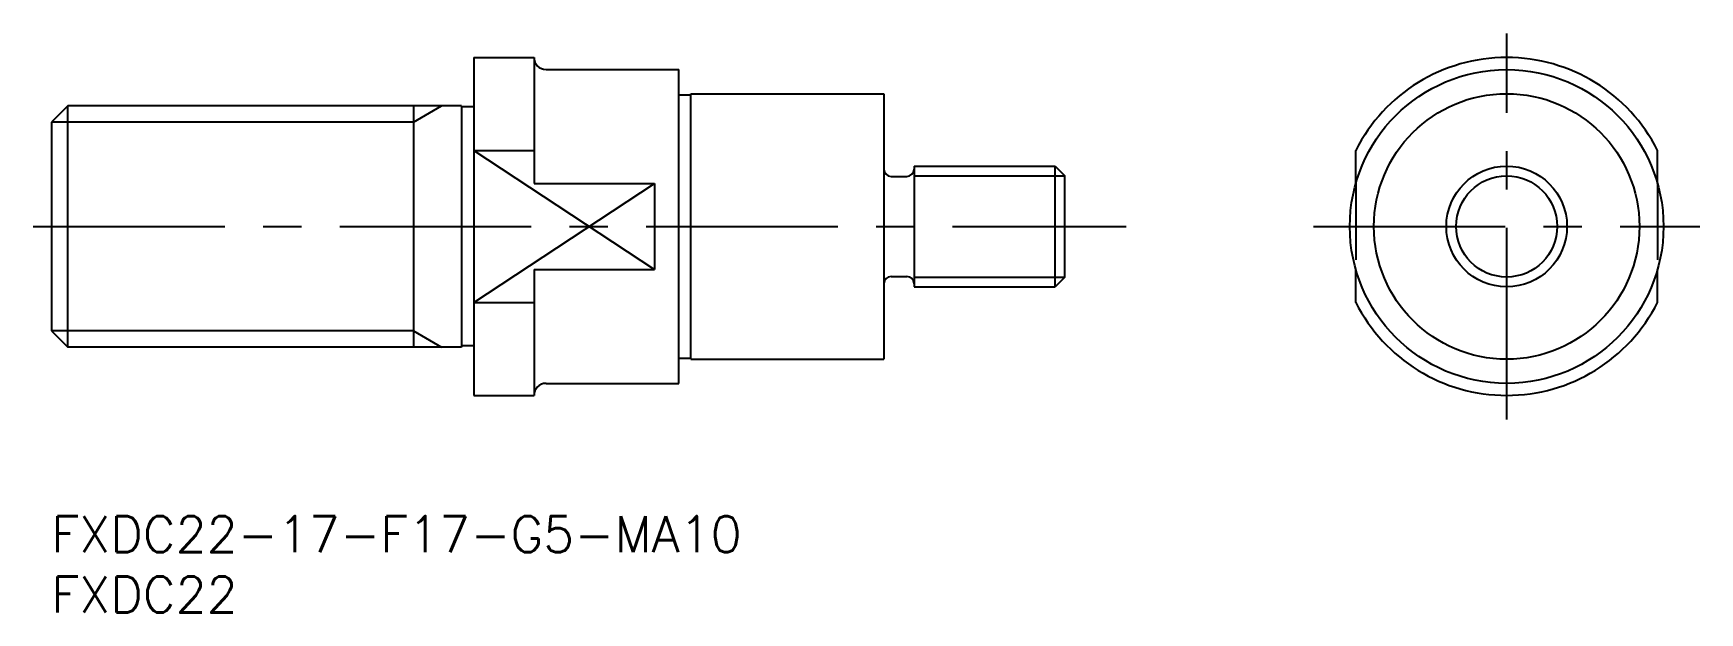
# Model space of a CAD drawing. Extents: x -2 to 137, y -8 to 40.
import ezdxf

# ---------------------------------------------------------------- set-up
doc = ezdxf.new("R2010")
doc.units = 0
doc.header["$LTSCALE"] = 0.5
doc.linetypes.add('CENTER', pattern=[50.8, 31.75, -6.35, 6.35, -6.35])
doc.linetypes.add('DASHED', pattern=[19.05, 12.7, -6.35])
for name, color, linetype in [('MSM_CENTER', 1, 'CENTER'), ('MSM_CONTINUOUS', 7, 'CONTINUOUS'), ('MSM_DASHED', 4, 'DASHED'), ('MSM_NARROW', 5, 'CONTINUOUS'), ('MSM_PART_NUMBER', 7, 'CONTINUOUS')]:
    doc.layers.add(name, color=color, linetype=linetype)
doc.styles.get("Standard").update_dxf_attribs({"font": 'txt.shx', "height": 3, "bigfont": 'bigfont.shx'})

# ---------------------------------------------------------------- blocks, each defined once
blk = doc.blocks.new('*U12')
at = {"layer": 'MSM_PART_NUMBER'}
blk.add_text('FXDC22-17-F17-G5-MA10', height=3, dxfattribs=at).set_placement((0, -3))
blk = doc.blocks.new('*U13')
at = {"layer": 'MSM_PART_NUMBER'}
blk.add_text('FXDC22', height=3, dxfattribs=at).set_placement((0, -8))

msp = doc.modelspace()

# ---------------------------------------------------------------- linework, layer by layer
at = {"layer": 'MSM_CENTER'}
for p, q in [((120.62, 8), (120.62, 40)), ((-1.5, 24), (89.08, 24)), ((104.62, 24), (136.62, 24))]:
    msp.add_line(p, q, dxfattribs=at)
at = {"layer": 'MSM_CONTINUOUS'}
for p, q in [((35, 38), (40, 38)), ((35, 38), (35, 10)), ((40, 38), (40, 27.57)), ((41, 37), (52, 37)), ((52, 11), (52, 37)), ((52, 34.9), (53, 34.9)), ((53, 35), (69, 35)), ((53, 13), (53, 35)), ((69, 35), (69, 13)), ((1.35, 34), (0, 32.65)), ((34, 34), (1.35, 34)), ((1.35, 14), (1.35, 34)), ((30, 34), (30, 14)), ((34, 34), (34, 14)), ((35, 33.9), (34, 33.9)), ((0, 32.65), (0, 15.35)), ((35, 30.3), (40, 30.3)), ((108.12, 27.57), (108.12, 30.3)), ((133.12, 27.57), (133.12, 30.3)), ((69.6, 28.15), (70.9, 28.15)), ((71.5, 29), (83.19, 29)), ((71.5, 29), (71.5, 19)), ((83.19, 19), (83.19, 29)), ((83.19, 29), (84, 28.19)), ((84, 19.81), (84, 28.19)), ((40, 27.57), (50, 27.57)), ((50, 27.57), (50, 20.43)), ((40, 20.43), (50, 20.43)), ((40, 20.43), (40, 10)), ((69.6, 19.85), (70.9, 19.85)), ((84, 19.81), (83.19, 19)), ((108.12, 17.7), (108.12, 20.43)), ((133.12, 17.7), (133.12, 20.43)), ((71.5, 19), (83.19, 19)), ((35, 17.7), (40, 17.7)), ((0, 15.35), (1.35, 14)), ((34, 14), (1.35, 14)), ((35, 14.1), (34, 14.1)), ((52, 13.1), (53, 13.1)), ((53, 13), (69, 13)), ((35, 10), (40, 10)), ((41, 11), (52, 11))]:
    msp.add_line(p, q, dxfattribs=at)
for radius in [13, 11, 5]:
    msp.add_circle((120.62, 24), radius, dxfattribs=at)
for centre, radius, start, end in [((41, 38), 1, 180, 270), ((120.62, 24), 14, 26.7655, 153.2345), ((69.6, 28.75), 0.6, 180, 270), ((70.9, 28.75), 0.6, 270, 0), ((69.6, 19.25), 0.6, 90, 180), ((70.9, 19.25), 0.6, 0, 90), ((120.62, 24), 14, 206.7655, 333.2345), ((41, 10), 1, 90, 180)]:
    msp.add_arc(centre, radius, start, end, dxfattribs=at)
at = {"layer": 'MSM_DASHED'}
for p, q in [((108.12, 27.57), (108.12, 20.43)), ((133.12, 27.57), (133.12, 20.43))]:
    msp.add_line(p, q, dxfattribs=at)
at = {"layer": 'MSM_NARROW'}
for p, q in [((30, 32.65), (32.34, 34)), ((30, 32.65), (0, 32.65)), ((35, 30.3), (50, 20.43)), ((71.5, 28.19), (84, 28.19)), ((35, 17.7), (50, 27.57)), ((71.5, 19.81), (84, 19.81)), ((30, 15.35), (0, 15.35)), ((30, 15.35), (32.34, 14))]:
    msp.add_line(p, q, dxfattribs=at)
msp.add_circle((120.62, 24), 4.19, dxfattribs=at)

# ---------------------------------------------------------------- block references
at = {"layer": 'MSM_CONTINUOUS'}
for name in ['*U12', '*U13']:
    msp.add_blockref(name, (0, 0), dxfattribs=at)

doc.saveas('drawing.dxf')
